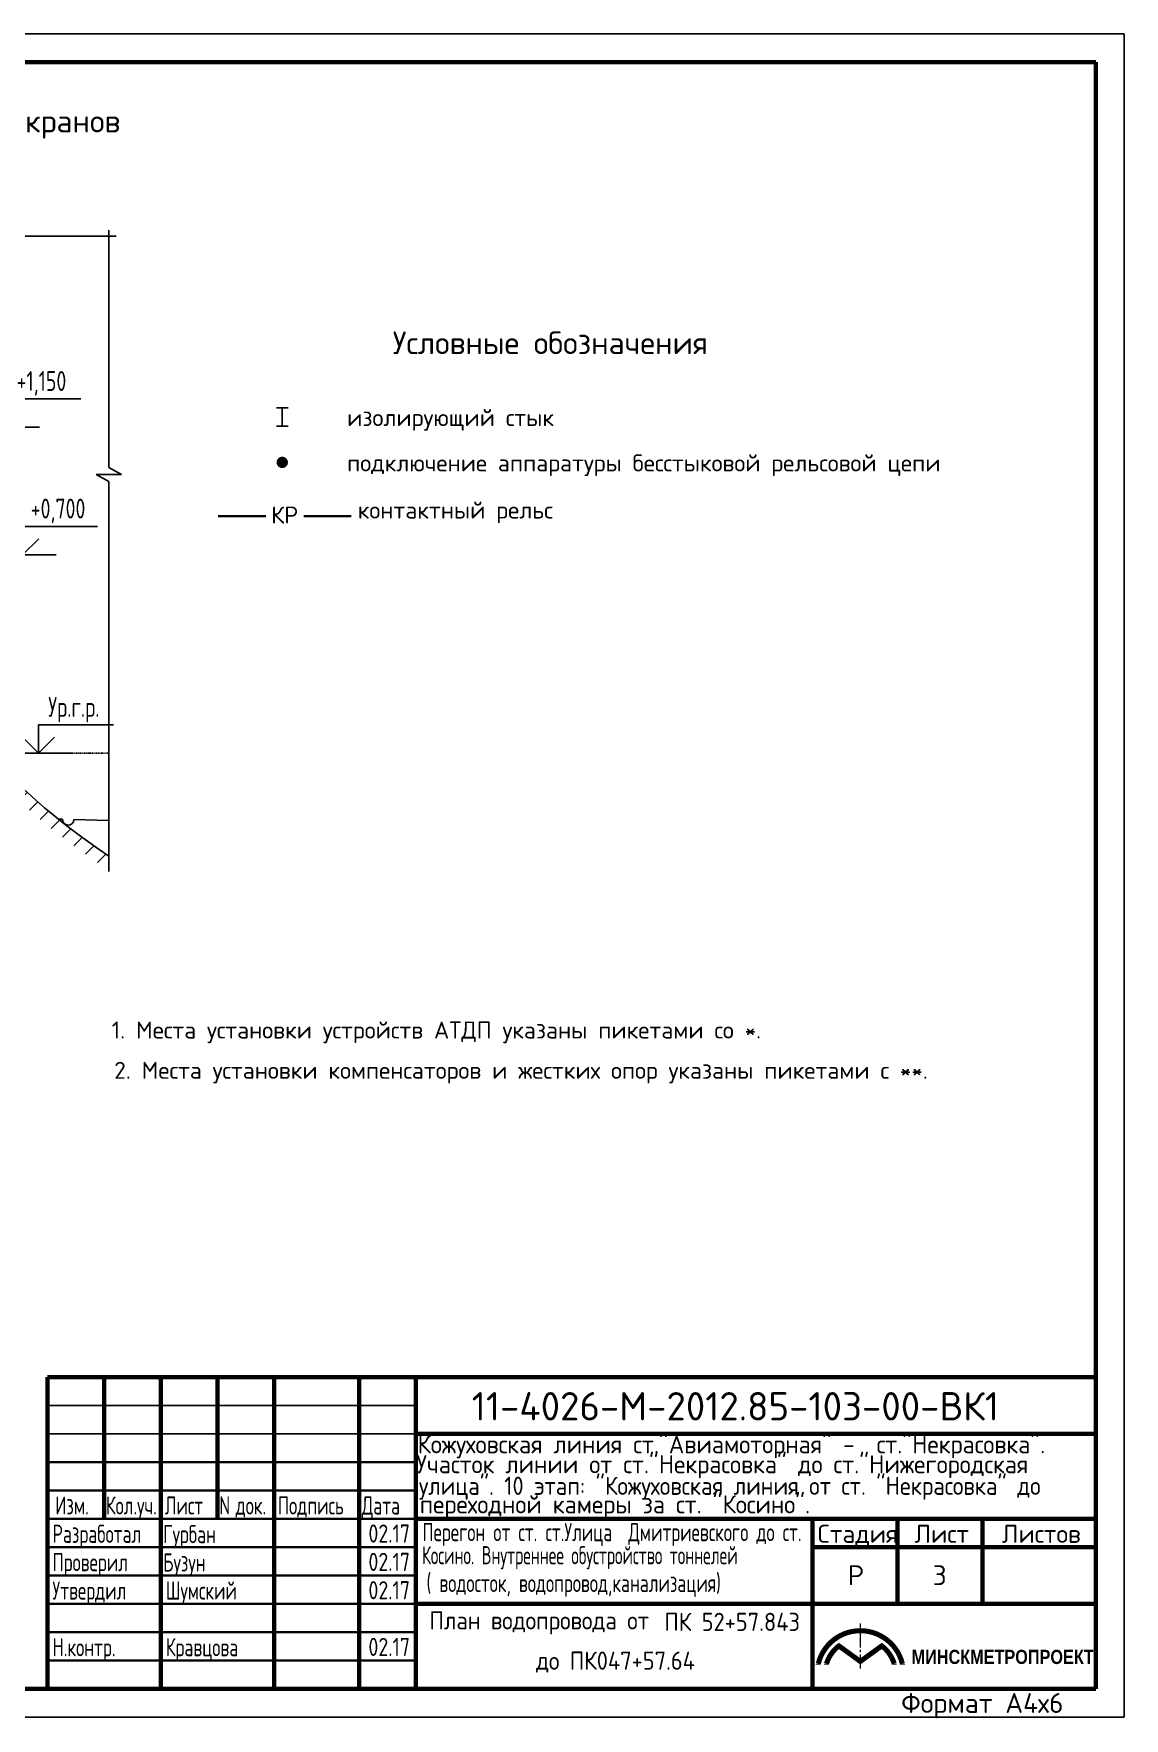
# Paper-space layout 'л2-л8' of a CAD drawing. Header units: millimetres. Extents: x 10032 to 18918, y -3051 to 627.
# Drawn here: x 17984.8 to 18177.2, y -1761.2 to -1464.1 of the extents above; entities that cross this region are included whole.
import ezdxf
from ezdxf.enums import TextEntityAlignment as Align

# ---------------------------------------------------------------- set-up
doc = ezdxf.new("R2010")
doc.units = ezdxf.units.MM
doc.header["$LTSCALE"] = 0.5
doc.linetypes.add('CENTER', pattern=[2, 1.25, -0.25, 0.25, -0.25])
doc.layers.add('3_Формат', color=4, linetype='Continuous', lineweight=60)
doc.layers.add('_Формат', color=7, linetype='Continuous', lineweight=35)
for name, color, linetype in [('FORMAT', 7, 'Continuous'), ('OTMETKI', 2, 'Continuous'), ('ВК_конструкции', 7, 'Continuous'), ('ВК_надписи', 7, 'Continuous'), ('ВК_отметки', 9, 'Continuous'), ('Эл', 41, 'Continuous')]:
    doc.layers.add(name, color=color, linetype=linetype)
doc.styles.add('ARIAL', font='arial.ttf')
doc.styles.add('ROMANS', font='romans.shx', dxfattribs={"width": 0.8, "height": 1.75})
doc.styles.add('Стандарт ММП', font='isocpeur.ttf')

# ---------------------------------------------------------------- blocks, each defined once
blk = doc.blocks.new('_otmp')
at = {"layer": 'ВК_отметки'}
blk.add_line((4.24, 0), (20.89, 0), dxfattribs=at)
for points in [[(15, 0), (15, 5), (28.21, 5)], [(15, 0), (17.83, 2.83)]]:
    blk.add_lwpolyline(points, dxfattribs=at)
at = {"layer": 'ВК_отметки', "linetype": 'Continuous'}
blk.add_lwpolyline([(15, 0), (12.17, 2.83)], dxfattribs=at)
at = {"layer": 'ВК_отметки', "style": 'ROMANS', "width": 0.7, "flags": 4}
blk.add_attdef('О', text='', height=3.5, dxfattribs=at).set_placement((21.25, 6.42), align=Align.CENTER)
blk = doc.blocks.new('Логотип')
at = {"layer": 'FORMAT', "color": 172}
for points in [[(-32.48, 6.83, 1, 1, 0), (-32.48, 6.95, 1, 1, -0.788931), (-15.98, 6.95, 1, 1, 0), (-15.98, 6.83, 0, 0, 0)], [(-30.87, 6.83, 1, 1, 0), (-30.87, 6.95, 1, 1, -0.168426), (-28.22, 10.64, 0, 0, 0)], [(-20.02, 10.48, 0.8, 0.8, -0.158796), (-17.58, 6.95, 1, 1, 0), (-17.58, 6.83, 0, 0, 0)]]:
    blk.add_lwpolyline(points, format="xyseb", dxfattribs=at)
for points, const_width in [([(-24.23, 10.14), (-24.23, 14.87)], 0.25), ([(-19.79, 10.65), (-24.23, 7.44), (-28.67, 10.65)], 1), ([(-24.23, 9.24), (-24.23, 9.74)], 0.25), ([(-24.23, 6.02), (-24.23, 8.85)], 0.25)]:
    blk.add_lwpolyline(points, dxfattribs=dict(at, const_width=const_width))
at = {"layer": 'FORMAT', "color": 172, "const_width": 1}
blk.add_lwpolyline([(-17.58, 6.95, 0.168426), (-20.23, 10.64, 0.168426)], format="xyb", dxfattribs=at)
blk = doc.blocks.new('_on_log')
at = {"color": 172, "xscale": 0.9, "yscale": 0.9, "zscale": 0.9}
blk.add_blockref('Логотип', (-19.77, -1.84), dxfattribs=at)
at = {"layer": 'FORMAT', "color": 7, "insert": (-32.53, 6.9), "char_height": 2.5, "width": 31.8132, "attachment_point": 1, "style": 'ARIAL'}
blk.add_mtext('{\\fArial Narrow|b1|i0|c204|p34;МИНСКМЕТРОПРОЕКТ}', dxfattribs=at)

psp = doc.layouts.new('л2-л8')

# ---------------------------------------------------------------- hatches: boundary and pattern name
at = {"layer": 'ВК_конструкции', "ltscale": 0.5}
h = psp.add_hatch(dxfattribs=at)
h.set_pattern_fill('ANSI31', scale=20, style=0)
h.set_pattern_definition([(45, (19165.1628, -1317.9816), (-1.767767, 1.767767), [])])
h.paths.add_polyline_path([(17998.0807, -1611.5982), (17998.0807, -1609.1274, -0.05751116), (17976.6306, -1590.9945), (17973.8181, -1590.9945, 0.06414648)])
h.paths.add_polyline_path([(17973.8181, -1590.9945), (17976.6306, -1590.9945, -0.08615345), (17953.588, -1555.9945), (17951.3398, -1555.9945, 0.08407387)])
h.paths.add_polyline_path([(17943.4184, -1507.126), (17941.3536, -1507.126, 0.1011291), (17951.3398, -1555.9945), (17953.588, -1555.9945, -0.10294791)])
h.paths.add_polyline_path([(17943.6387, -1499.7825), (17941.5702, -1499.7825, 0.01474786), (17941.3536, -1507.126), (17943.4184, -1507.126, -0.01499678)])

# ---------------------------------------------------------------- linework, layer by layer
at = {"layer": '3_Формат', "color": 7, "lineweight": 30}
for p, q in [((17987.2466, -1716.0567), (18052.2466, -1716.0567)), ((17987.2466, -1721.0567), (18052.2466, -1721.0567)), ((17987.2466, -1726.0567), (18052.2466, -1726.0567)), ((17987.2466, -1731.0567), (18052.2466, -1731.0567)), ((17987.2466, -1736.0567), (18052.2466, -1736.0567)), ((17987.2466, -1741.0567), (18052.2466, -1741.0567)), ((17987.2466, -1746.0567), (18052.2466, -1746.0567)), ((17987.2466, -1751.0567), (18052.2466, -1751.0567))]:
    psp.add_line(p, q, dxfattribs=at)
at = {"layer": '_Формат', "color": 7, "lineweight": 25}
for p, q in [((18177.2466, -1761.0567), (18177.2466, -1464.0567)), ((17987.2466, -1706.0567), (18052.2466, -1706.0567)), ((17987.2466, -1711.0567), (18052.2466, -1711.0567)), ((16534.1739, -1761.0567), (18177.2466, -1761.0567))]:
    psp.add_line(p, q, dxfattribs=at)
at = {"layer": '_Формат', "color": 4, "lineweight": 60}
for p, q in [((17987.2466, -1701.0567), (18172.2466, -1701.0567)), ((17987.2466, -1756.0567), (17987.2466, -1701.0567)), ((17997.2466, -1726.0567), (17997.2466, -1701.0567)), ((18007.2466, -1756.0567), (18007.2466, -1701.0567)), ((18017.2466, -1726.0567), (18017.2466, -1701.0567)), ((18027.2466, -1756.0567), (18027.2466, -1701.0567)), ((18042.2466, -1756.0567), (18042.2466, -1701.0567)), ((18052.2466, -1756.0567), (18052.2466, -1701.0567)), ((18052.2466, -1711.0567), (18172.2466, -1711.0567)), ((18052.2466, -1726.0567), (18172.2466, -1726.0567)), ((18122.2466, -1726.0567), (18122.2466, -1756.0567)), ((18137.2466, -1726.0567), (18137.2466, -1741.0567)), ((18152.2466, -1726.0567), (18152.2466, -1741.0567)), ((18122.2466, -1731.0567), (18172.2466, -1731.0567)), ((18052.2466, -1741.0567), (18172.2466, -1741.0567))]:
    psp.add_line(p, q, dxfattribs=at)
at = {"layer": '_Формат', "color": 7, "lineweight": 60}
psp.add_line((16554.1739, -1756.057), (18172.2466, -1756.0567), dxfattribs=at)
at = {"layer": 'FORMAT', "color": 7}
psp.add_line((16886.1811, -1464.0567), (18177.2466, -1464.0567), dxfattribs=at)
at = {"layer": 'FORMAT', "lineweight": 60}
for p in [(16881.1811, -1469.0567), (18172.2466, -1756.0567)]:
    psp.add_line(p, (18172.2466, -1469.0567), dxfattribs=at)
at = {"layer": 'ВК_конструкции', "color": 7, "ltscale": 0.5}
for p, q in [((17999.3818, -1499.7825), (17972.73, -1499.7825)), ((17998.0807, -1498.6991), (17998.0807, -1540.5599)), ((17998.0807, -1543.0588), (17998.0807, -1611.8269))]:
    psp.add_line(p, q, dxfattribs=at)
at = {"layer": 'ВК_конструкции', "ltscale": 0.5}
for p, q in [((17998.0807, -1522.0775), (17998.0807, -1540.5599)), ((17998.0807, -1543.0588), (17995.8384, -1541.8093)), ((17995.8384, -1541.8093), (18000.323, -1541.8093)), ((18000.323, -1541.8093), (17998.0807, -1540.5599)), ((17998.0807, -1543.0588), (17998.0807, -1560.6877))]:
    psp.add_line(p, q, dxfattribs=at)
at = {"layer": 'ВК_конструкции', "color": 7, "linetype": 'CENTER', "ltscale": 0.2}
psp.add_line((17968.6554, -1590.9945), (17998.0807, -1590.9945), dxfattribs=at)
at = {"layer": 'ВК_конструкции'}
for p, q in [((17989.9188, -1602.6501), (17989.2037, -1602.6304)), ((17991.918, -1602.7053), (17998.0807, -1602.8753))]:
    psp.add_line(p, q, dxfattribs=at)
at = {"layer": 'ВК_конструкции', "color": 7, "ltscale": 0.5}
psp.add_arc((18065.9184, -1507.126), 122.5, 176.563248, 236.373463, dxfattribs=at)
at = {"layer": 'ВК_конструкции'}
psp.add_arc((17990.9184, -1602.6777), 1, 178.419828, 358.419828, dxfattribs=at)
at = {"layer": 'Эл', "color": 3, "ltscale": 0.5}
for p, q in [((18027.6414, -1530.0842), (18029.7201, -1530.0842)), ((18028.6808, -1533.28), (18028.6808, -1530.0842)), ((18027.6414, -1533.28), (18029.7201, -1533.28))]:
    psp.add_line(p, q, dxfattribs=at)
at = {"layer": 'Эл', "color": 2, "lineweight": 30}
for p, q in [((18017.3761, -1549.1892), (18025.7834, -1549.1892)), ((18032.5081, -1549.1892), (18040.8239, -1549.1892))]:
    psp.add_line(p, q, dxfattribs=at)
at = {"layer": 'Эл', "color": 3, "ltscale": 0.5, "const_width": 1}
psp.add_lwpolyline([(18028.1808, -1539.6821, 1), (18029.1808, -1539.6821, 1)], format="xyb", close=True, dxfattribs=at)

# ---------------------------------------------------------------- block references
at = {"layer": 'FORMAT', "color": 172}
psp.add_blockref('_on_log', (18172.2466, -1756.0567), dxfattribs=at)
at = {"layer": 'ВК_отметки', "ltscale": 0.5}
ref = psp.add_blockref('_otmp', (17964.9501, -1533.4945), dxfattribs=at)
ref.add_attrib('О', '+1,150', dxfattribs={"layer": 'OTMETKI', "color": 9, "height": 3.5, "style": 'ROMANS', "width": 0.7}).set_placement((17986.1959, -1527.0779), align=Align.CENTER)
ref = psp.add_blockref('_otmp', (17967.8778, -1555.9945), dxfattribs=at)
ref.add_attrib('О', '+0,700', dxfattribs={"layer": 'OTMETKI', "color": 9, "height": 3.5, "style": 'ROMANS', "width": 0.7}).set_placement((17989.1236, -1549.5779), align=Align.CENTER)
ref = psp.add_blockref('_otmp', (17970.6712, -1590.9945), dxfattribs=at)
ref.add_attrib('О', 'Ур.г.р.', dxfattribs={"layer": 'OTMETKI', "color": 9, "height": 3.5, "style": 'ROMANS', "width": 0.7}).set_placement((17991.9169, -1584.5779), align=Align.CENTER)

# ---------------------------------------------------------------- texts
at = {"layer": '3_Формат', "color": 5, "lineweight": 50, "style": 'Стандарт ММП'}
psp.add_text('11-4026-М-2012.85-103-00-ВК1', height=5, rotation=360, dxfattribs=at).set_placement((18062.1011, -1708.691))
at = {"layer": '3_Формат', "color": 7, "lineweight": 30, "style": 'Стандарт ММП'}
for s, width, p in [('Кожуховская линия ст."Авиамоторная" -  ст."Некрасовка".', 0.95, (18052.557, -1714.4964)), ('Участок линии от ст."Некрасовка" до ст."Нижегородская ', 0.95, (18052.3611, -1718.0125)), ('улица". 10 этап: "Кожуховская линия от ст. "Некрасовка" до ', 0.9, (18052.7836, -1721.8205)), ('Изм.', 0.7, (17988.6238, -1725.2888)), ('Кол.уч.', 0.7, (17997.5588, -1725.2888)), ('Лист', 0.7, (18007.9645, -1725.2888)), ('N', 0.7, (18017.5589, -1725.2888)), ('док.', 0.7, (18020.4528, -1725.2888)), ('Подпись', 0.7, (18027.8983, -1725.2888)), ('Дата', 0.7, (18042.7135, -1725.2888)), ('переходной камеры за ст. "Косино".', 0.95, (18052.9489, -1725.0922)), ('Разработал', 0.7, (17988.136, -1730.2948)), ('Гурбан', 0.7, (18007.6659, -1730.347)), ('Проверил', 0.7, (17988.136, -1735.2948)), ('Бузун', 0.7, (18007.6659, -1735.347)), ('Утвердил', 0.7, (17988.136, -1740.2948)), ('Шумский', 0.7, (18008.136, -1740.2948)), ('План водопровода от ', 0.9, (18054.6464, -1745.5647)), ('ПК 52+57.843', 0.9, (18096.088, -1745.8246)), ('Н.контр.', 0.7, (17988.136, -1750.2948)), ('Кравцова', 0.7, (18008.136, -1750.2948)), ('до ПК047+57.64', 0.9, (18073.4472, -1752.6699, 0))]:
    psp.add_text(s, height=3.2, dxfattribs=dict(at, width=width)).set_placement(p)
at = {"layer": '3_Формат', "color": 1, "lineweight": 30, "style": 'Стандарт ММП', "width": 0.8}
for p in [(18043.8831, -1730.2455), (18043.8831, -1735.2455), (18043.8831, -1740.2455), (18043.8831, -1750.2455)]:
    psp.add_text('02.17', height=3.2, dxfattribs=at).set_placement(p)
at = {"layer": '3_Формат', "color": 2, "lineweight": 30, "style": 'Стандарт ММП'}
for s, width, p in [('Перегон от ст. ст.Улица  Дмитриевского до ст.', 0.7, (18053.3977, -1729.9947)), ('Косино. Внутреннее обустройство тоннелей', 0.64, (18053.3293, -1734.0723)), ('( водосток, водопровод,канализация)', 0.7, (18054.1264, -1738.9737))]:
    psp.add_text(s, height=3.2, dxfattribs=dict(at, width=width)).set_placement(p)
at = {"layer": '3_Формат', "color": 7, "lineweight": 30, "style": 'Стандарт ММП'}
for s, p in [('Стадия', (18123.1396, -1730.2888)), ('Лист', (18140.2231, -1730.2888)), ('Листов', (18155.65, -1730.2888))]:
    psp.add_text(s, height=3.2, dxfattribs=at).set_placement(p)
at = {"layer": 'FORMAT', "color": 7, "style": 'Стандарт ММП'}
for s, p in [('Р', (18128.4507, -1737.7407)), ('3', (18143.4507, -1737.7407))]:
    psp.add_text(s, height=3.5, dxfattribs=at).set_placement(p)
at = {"layer": 'FORMAT', "style": 'Стандарт ММП'}
psp.add_text('Формат А4х6', height=3.5, dxfattribs=at).set_placement((18137.8798, -1760.2888))
at = {"layer": 'ВК_надписи', "color": 9, "ltscale": 0.5, "style": 'Стандарт ММП'}
psp.add_text('Установка пожарных и поливочно-водоразборных кранов', height=4, dxfattribs=at).set_placement((17856.8101, -1481.476))
at = {"layer": 'ВК_надписи', "ltscale": 0.5, "style": 'Стандарт ММП'}
for s, height, p in [('Условные обозначения', 4, (18048.1651, -1520.5913)), ('изолирующий стык', 3, (18040.123, -1533.28)), ('подключение аппаратуры бесстыковой рельсовой цепи', 3, (18040.123, -1541.28)), ('КР', 3, (18026.723, -1550.4686)), ('контактный рельс', 3, (18041.9932, -1549.5939)), ('1. Места установки устройств АТДП указаны пикетами со *.', 3, (17998.5784, -1641.3214)), ('2. Места установки компенсаторов и жестких опор указаны пикетами с **.', 3, (17999.0288, -1648.4273))]:
    psp.add_text(s, height=height, dxfattribs=at).set_placement(p)

doc.saveas('drawing.dxf')
